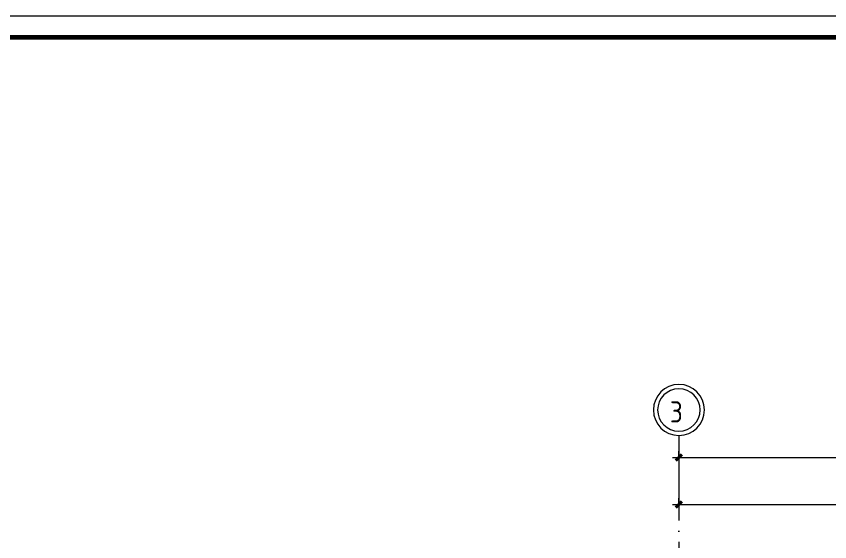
# Model space of a CAD drawing. Header units: millimetres. Extents: x -259793 to 503324, y -44556 to 93494.
# Drawn here: x -74055 to -54908, y 28326 to 40692 of the extents above; entities that cross this region are included whole.
import ezdxf

# ---------------------------------------------------------------- set-up
doc = ezdxf.new("R2010")
doc.units = ezdxf.units.MM
doc.linetypes.add('ADSK_Линия сетки', pattern=[25, 20, -2.5, 0, -2.5])
for name, color, linetype, lineweight in [('Оси', 252, 'Continuous', 9), ('ОФ_рамка', 8, 'Continuous', 60), ('Размеры', 7, 'Continuous', 9)]:
    doc.layers.add(name, color=color, linetype=linetype, lineweight=lineweight)
doc.styles.add('GOST Common_2', font='', dxfattribs={"width": 0.9, "height": 250})
doc.styles.get('GOST Common_2').set_extended_font_data('GOST type B')

# ---------------------------------------------------------------- blocks, each defined once
blk = doc.blocks.new('А0')
at = {"layer": 'ОФ_рамка', "color": 0, "linetype": 'Continuous', "lineweight": 5, "ltscale": 100}
blk.add_lwpolyline([(341068, -309617), (222168, -309617)], dxfattribs=at)
at = {"layer": 'ОФ_рамка', "color": 0, "linetype": 'Continuous', "ltscale": 100}
blk.add_lwpolyline([(340568, -310117), (224168, -310117)], dxfattribs=at)
blk = doc.blocks.new('1 этаж')
at = {"layer": 'Оси', "color": 251, "linetype": 'ADSK_Линия сетки', "ltscale": 100, "true_color": 0x636466}
blk.add_line((-58456, 32207), (-58456, 10956), dxfattribs=at)
at = {"layer": 'Оси', "color": 251, "lineweight": 20, "true_color": 0x636466}
for radius, start, end in [(600, 0, 180), (500, 0, 180), (600, 180, 0), (500, 180, 0)]:
    blk.add_arc((-58456, 32807), radius, start, end, dxfattribs=at)
at = {"layer": 'Размеры', "color": 251, "lineweight": 20, "true_color": 0x636466}
for p, q in [((-58456, 31688), (-58456, 31838)), ((-58606, 31688), (-4706, 31688)), ((-58456, 31688), (-58456, 31638)), ((-58456, 30583), (-58456, 30733)), ((-58606, 30583), (-34706, 30583)), ((-58456, 30583), (-58456, 30533))]:
    blk.add_line(p, q, dxfattribs=at)
at = {"layer": 'Размеры', "color": 251, "lineweight": 40, "true_color": 0x636466}
for p, q in [((-58456, 31688), (-58527, 31617)), ((-58456, 31688), (-58385, 31758)), ((-58456, 30583), (-58385, 30654)), ((-58456, 30583), (-58527, 30513))]:
    blk.add_line(p, q, dxfattribs=at)
at = {"layer": 'Оси', "color": 251, "true_color": 0x636466, "style": 'GOST Common_2', "width": 0.9}
blk.add_text('3', height=500, dxfattribs=at).set_placement((-58667, 32512))

msp = doc.modelspace()

# ---------------------------------------------------------------- block references
msp.add_blockref('1 этаж', (-2, -1380.07963))
at = {"layer": 'ОФ_рамка', "color": 0, "lineweight": -2}
msp.add_blockref('А0', (-309601.58092, 350308.61874), dxfattribs=at)

doc.saveas('drawing.dxf')
